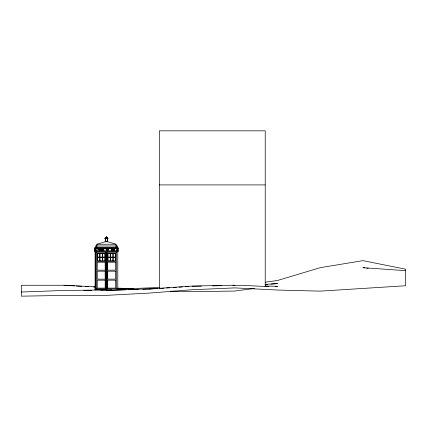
<?xml version="1.0" encoding="UTF-8"?>
<svg xmlns="http://www.w3.org/2000/svg" width="427" height="427" viewBox="0 0 427 427"><rect width="100%" height="100%" fill="white"/><g stroke="black" fill="none" stroke-linecap="round" stroke-linejoin="round"><path stroke-width="0.64" d="M106.889 249.181L106.446 249.299L106.43 248.786L106.659 249.363L106.809 248.786M117.478 248.701L117.799 247.537L95.098 247.537L95.098 288.914L94.751 289.784L111.65 289.784M106.04 238.357L106.451 237.054L108.042 238.357L104.861 238.357L106.451 237.054L107.988 238.357M105.656 238.357L106.451 237.054L107.828 238.357M105.325 238.357L106.451 237.054L107.577 238.357M105.074 238.357L106.451 237.054L107.246 238.357M104.861 238.357L106.451 237.054L106.862 238.357M96.87 247.537L96.87 244.244L105.149 241.799L107.753 241.799L116.032 244.244L116.032 247.537M265.226 282.226L277.55 280.475L320.25 267.67L362.95 260.646L405.65 269.197L405.65 285.748L320.25 291.134L277.55 290.045L234.85 287.899L192.15 289.73L149.45 293.071L106.75 295.345L64.05 295.42L21.35 296.173L21.35 285.257L64.05 285.257L95.584 286.832M254.556 288.428L234.85 291.054L192.15 291.636L170.469 291.182M265.727 284.622L267.697 284.446M270.98 284.158L277.55 283.576L265.071 284.339M107.193 249.042L107.252 249.347L107.097 249.042M160.707 288.422L163.984 288.198M166.605 288.017L169.877 287.798M173.154 287.574L176.426 287.35M179.046 287.168L182.324 286.949M185.601 286.725L188.873 286.501M117.916 289.191L159.303 287.462M157.408 288.604L149.45 288.972L192.15 286.063L234.85 285.172M157.333 288.524L106.75 290.392L125.8 289.81M21.35 292.015L64.05 290.461L106.75 289.965L100.836 290.147M83.756 290.563L91.64 290.28M119.891 289.287L125.143 289.106M132.37 288.86L133.683 288.812M87.044 290.568L91.64 290.424M128.431 289.73L138.284 289.426M142.88 289.287L149.45 289.084M117.916 288.946L133.683 288.604M212.577 285.871L221.746 285.679M232.886 285.449L244.799 285.444L265.226 286.496L265.226 130.827L159.33 130.827L159.33 288.513M192.15 286.277L201.432 286.101M159.33 184.912L265.226 184.912M96.87 244.244L116.032 244.244M96.87 245.893L95.76 245.893L95.76 247.537M116.032 245.893L117.142 245.893L117.142 247.537M95.904 246.021L116.998 246.021L116.998 247.537M95.098 248.034L94.319 248.034L94.319 251.279L95.365 251.279L95.365 288.914M117.799 248.034L118.583 248.034L118.583 251.279L117.537 251.279M94.319 248.439L94.319 250.873M106.04 249.112C106.243 249.053 106.504 248.482 106.04 249.187M96.438 252.197L106.024 252.197L106.024 288.914M116.464 252.197L106.878 252.197L106.878 288.914M95.098 288.914L117.799 288.914L118.151 289.784M265.071 286.287L269.01 286.303M275.58 286.325L277.55 286.336L265.226 285.999M117.916 289.207L121.86 289.218M117.916 288.15L133.683 288.716M64.05 285.257L74.56 285.887M76.529 286.005L81.787 286.32M85.069 286.517L88.357 286.709M93.609 287.029L95.584 287.147M405.65 270.665L362.95 267.665L364.92 267.916M117.916 288.23L120.547 288.428M366.889 268.167L368.207 268.332M107.39 250.478C105.976 249.309 107.983 251.209 107.972 250.403L107.887 249.843L107.887 250.478M95.098 247.537L95.418 248.701M117.799 247.537L117.799 288.914M116.464 251.279L116.464 288.914M107.817 250.478L107.535 249.843L107.449 250.478M107.753 241.799L107.753 241.17L105.159 241.17L105.149 241.799M107.593 238.357L107.593 241.17M107.444 238.357L107.444 241.799M106.921 252.197L106.921 288.914M106.451 237.054L106.451 238.357M105.981 252.197L105.981 288.914M105.453 238.357L105.453 241.799M105.309 238.357L105.309 241.17M96.438 251.279L96.438 288.914M99.923 249.699C99.021 251.556 99.027 247.831 99.923 249.699M113.352 249.699C112.45 251.556 112.456 247.841 113.352 249.699M102.085 249.571C102.71 250.425 103.083 250.692 101.898 249.864C102.133 248.583 103.515 249.021 102.085 249.571M106.456 250.099C106.691 251.273 106.691 249.144 106.456 250.099M108.346 249.048C108.581 250.233 108.57 248.092 108.346 249.048M98.909 249.533C99.71 252.245 100.697 247.537 98.909 249.533M112.344 249.539C113.139 252.24 114.121 247.548 112.344 249.539M98.802 249.421L97.932 250.387L97.932 249.01L98.802 249.421M112.039 249.971C111.431 250.868 111.468 249.09 112.039 249.971M107.444 249.229C106.681 249.912 107.364 248.071 107.444 249.229M112.226 249.966L111.298 250.387L111.298 249.016L112.087 249.117L112.226 249.966M98.61 249.427C98.114 250.377 98.05 248.525 98.61 249.427M111.975 249.352C111.511 250.11 111.394 248.663 111.975 249.352M107.124 249.928L107.22 250.227L107.124 249.928M114.495 249.016L114.164 249.555L113.625 249.016L114.046 249.699L113.614 250.387L114.148 249.838L114.692 250.387L114.265 249.694L114.495 249.016M117.131 248.034L95.771 248.034L95.771 251.279L117.131 251.279L117.131 248.034M116.72 248.439L96.176 248.439L96.176 250.873L116.72 250.873L116.72 248.439M107.609 248.786L107.529 249.421C108.81 249.939 107.753 247.836 108.02 249.357L107.609 249.347L107.609 248.786M100.5 249.01L100.318 250.387L101.114 250.387L100.5 250.222L100.5 249.01M101.738 249.01C100.105 249.149 102.138 252.063 101.738 249.01M103.964 249.01L103.104 249.01L103.104 250.387L103.964 250.387L103.286 250.222L103.286 249.71L103.916 249.71L103.286 249.549L103.286 249.171L103.964 249.01M105.181 253.227L97.239 253.227L97.239 261.175L105.181 261.175L105.181 253.227M115.664 253.227L107.721 253.227L107.721 261.175L115.664 261.175L115.664 253.227M99.742 253.515L97.521 253.515L97.521 257.059L99.742 257.059L99.742 253.515M102.389 253.515L100.03 253.515L100.03 257.059L102.389 257.059L102.389 253.515M104.898 253.515L102.677 253.515L102.677 257.059L104.898 257.059L104.898 253.515M110.225 253.515L108.004 253.515L108.004 257.059L110.225 257.059L110.225 253.515M112.872 253.515L110.513 253.515L110.513 257.059L112.872 257.059L112.872 253.515M115.381 253.515L113.16 253.515L113.16 257.059L115.381 257.059L115.381 253.515M99.742 257.342L97.521 257.342L97.521 260.892L99.742 260.892L99.742 257.342M102.389 257.342L100.03 257.342L100.03 260.892L102.389 260.892L102.389 257.342M104.898 257.342L102.677 257.342L102.677 260.892L104.898 260.892L104.898 257.342M110.225 257.342L108.004 257.342L108.004 260.892L110.225 260.892L110.225 257.342M112.872 257.342L110.513 257.342L110.513 260.892L112.872 260.892L112.872 257.342M115.381 257.342L113.16 257.342L113.16 260.892L115.381 260.892L115.381 257.342M105.181 262.21L97.239 262.21L97.239 270.152L105.181 270.152L105.181 262.21M115.664 262.21L107.721 262.21L107.721 270.152L115.664 270.152L115.664 262.21M105.181 271.188L97.239 271.188L97.239 279.135L105.181 279.135L105.181 271.188M115.664 271.188L107.721 271.188L107.721 279.135L115.664 279.135L115.664 271.188M105.181 280.165L97.239 280.165L97.239 288.113L105.181 288.113L105.181 280.165M115.664 280.165L107.721 280.165L107.721 288.113L115.664 288.113L115.664 280.165"/></g></svg>
